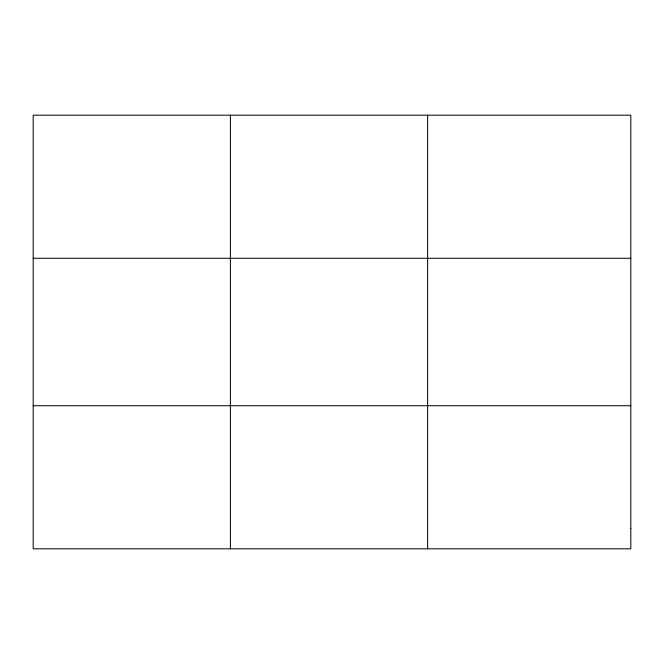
<?xml version="1.0" encoding="UTF-8"?>
<svg xmlns="http://www.w3.org/2000/svg" width="664" height="664" viewBox="0 0 664 664"><rect width="100%" height="100%" fill="white"/><g stroke="black" fill="none" stroke-linecap="round" stroke-linejoin="round"><path stroke-width="1" d="M230.408 115.187L230.408 548.813M427.616 115.187L427.616 548.813M33.2 258.279L630.8 258.279M33.2 405.721L630.8 405.721M630.8 528.37L630.8 548.813L33.2 548.813L33.2 115.187L630.8 115.187L630.8 528.37"/></g></svg>
